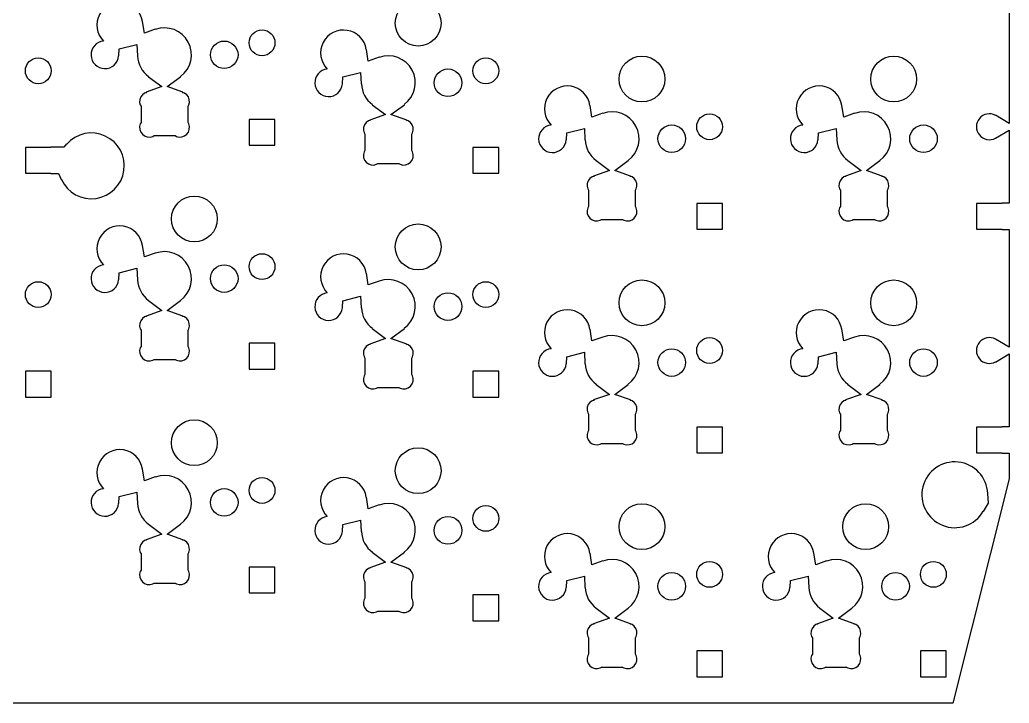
# Model space of a CAD drawing. Header units: millimetres. Extents: x 0 to 163, y 0 to 126.
# Drawn here: x 78.4 to 162.6, y 22.5 to 80.7 of the extents above; entities that cross this region are included whole.
import ezdxf

# ---------------------------------------------------------------- set-up
doc = ezdxf.new("R2010")
doc.units = ezdxf.units.MM
doc.layers.add('cut', color=7, linetype='Continuous')

msp = doc.modelspace()

# ---------------------------------------------------------------- linework, layer by layer
at = {"layer": 'cut'}
for p, q in [((162.631, 81.919), (162.631, 71.898)), ((88.861, 80.565), (88.843, 80.563)), ((89.008, 79.573), (88.861, 80.565)), ((89.934, 79.904), (89.008, 79.573)), ((89.94, 79.888), (89.934, 79.904)), ((86.865, 78.232), (88.368, 78.608)), ((88.368, 78.608), (88.416, 77.633)), ((86.816, 77.633), (86.835, 77.633)), ((86.835, 77.633), (86.865, 78.232)), ((88.416, 77.633), (88.433, 77.633)), ((107.911, 78.184), (107.893, 78.182)), ((108.058, 77.192), (107.911, 78.184)), ((108.984, 77.523), (108.058, 77.192)), ((108.99, 77.507), (108.984, 77.523)), ((89.369, 75.883), (89.359, 75.869)), ((89.359, 75.869), (90.498, 75.024)), ((90.952, 75.024), (92.091, 75.869)), ((92.091, 75.869), (92.081, 75.883)), ((105.885, 75.252), (105.915, 75.851)), ((105.915, 75.851), (107.418, 76.227)), ((107.418, 76.227), (107.466, 75.252)), ((90.498, 75.024), (89.154, 74.547)), ((92.296, 74.547), (90.952, 75.024)), ((105.866, 75.252), (105.885, 75.252)), ((107.466, 75.252), (107.483, 75.252)), ((88.696, 74.149), (88.617, 73.924)), ((88.838, 74.34), (88.696, 74.149)), ((89.029, 74.482), (88.838, 74.34)), ((89.189, 74.538), (89.029, 74.482)), ((89.154, 74.547), (89.156, 74.537)), ((89.156, 74.537), (89.189, 74.538)), ((92.261, 74.538), (92.294, 74.537)), ((92.421, 74.482), (92.261, 74.538)), ((92.294, 74.537), (92.296, 74.547)), ((92.612, 74.34), (92.421, 74.482)), ((92.754, 74.149), (92.612, 74.34)), ((92.834, 73.924), (92.754, 74.149)), ((88.617, 73.924), (88.606, 73.687)), ((88.606, 73.687), (88.664, 73.462)), ((88.664, 73.462), (88.725, 73.349)), ((88.725, 73.349), (88.725, 71.957)), ((92.725, 73.348), (92.786, 73.462)), ((92.725, 71.957), (92.725, 73.348)), ((92.786, 73.462), (92.844, 73.687)), ((92.844, 73.687), (92.834, 73.924)), ((108.419, 73.502), (108.409, 73.487)), ((108.409, 73.487), (109.548, 72.643)), ((110.002, 72.643), (111.141, 73.487)), ((111.141, 73.487), (111.131, 73.502)), ((126.961, 73.421), (126.943, 73.42)), ((127.108, 72.429), (126.961, 73.421)), ((148.392, 73.421), (148.375, 73.42)), ((148.539, 72.429), (148.392, 73.421)), ((109.548, 72.643), (108.204, 72.166)), ((111.346, 72.166), (110.002, 72.643)), ((128.034, 72.761), (127.108, 72.429)), ((128.04, 72.745), (128.034, 72.761)), ((149.465, 72.761), (148.539, 72.429)), ((149.472, 72.745), (149.465, 72.761)), ((161.474, 72.592), (161.463, 72.576)), ((162.631, 71.898), (161.474, 72.592)), ((88.664, 71.844), (88.606, 71.619)), ((88.606, 71.619), (88.617, 71.381)), ((88.725, 71.957), (88.664, 71.844)), ((92.786, 71.844), (92.725, 71.957)), ((92.844, 71.619), (92.786, 71.844)), ((92.834, 71.381), (92.844, 71.619)), ((100.125, 72.233), (97.925, 72.233)), ((97.925, 72.233), (97.925, 70.033)), ((100.125, 70.033), (100.125, 72.233)), ((107.746, 71.768), (107.667, 71.543)), ((107.888, 71.959), (107.746, 71.768)), ((108.079, 72.101), (107.888, 71.959)), ((108.239, 72.157), (108.079, 72.101)), ((108.204, 72.166), (108.206, 72.156)), ((108.206, 72.156), (108.239, 72.157)), ((111.311, 72.157), (111.344, 72.156)), ((111.471, 72.101), (111.311, 72.157)), ((111.344, 72.156), (111.346, 72.166)), ((111.662, 71.959), (111.471, 72.101)), ((111.804, 71.768), (111.662, 71.959)), ((111.884, 71.543), (111.804, 71.768)), ((88.617, 71.381), (88.696, 71.157)), ((88.696, 71.157), (88.838, 70.966)), ((88.838, 70.966), (89.029, 70.824)), ((89.029, 70.824), (89.254, 70.744)), ((89.491, 70.734), (89.716, 70.792)), ((89.716, 70.792), (89.829, 70.853)), ((89.829, 70.853), (91.621, 70.853)), ((91.621, 70.853), (91.734, 70.792)), ((91.734, 70.792), (91.959, 70.734)), ((92.197, 70.744), (92.421, 70.824)), ((92.421, 70.824), (92.612, 70.966)), ((92.612, 70.966), (92.754, 71.157)), ((92.754, 71.157), (92.834, 71.381)), ((107.667, 71.543), (107.656, 71.306)), ((107.656, 71.306), (107.714, 71.08)), ((107.714, 71.08), (107.775, 70.967)), ((107.775, 70.967), (107.775, 69.576)), ((111.775, 70.967), (111.836, 71.08)), ((111.775, 69.576), (111.775, 70.967)), ((111.836, 71.08), (111.894, 71.306)), ((111.894, 71.306), (111.884, 71.543)), ((124.935, 70.489), (124.965, 71.088)), ((124.965, 71.088), (126.468, 71.465)), ((126.468, 71.465), (126.516, 70.489)), ((146.367, 70.489), (146.396, 71.088)), ((146.396, 71.088), (147.899, 71.465)), ((147.899, 71.465), (147.947, 70.489)), ((161.474, 70.626), (162.631, 71.32)), ((162.631, 71.32), (162.631, 65.109)), ((82.387, 70.145), (82.139, 69.872)), ((82.4, 70.135), (82.387, 70.145)), ((89.254, 70.744), (89.491, 70.734)), ((91.959, 70.734), (92.197, 70.744)), ((97.925, 70.033), (100.125, 70.033)), ((124.916, 70.489), (124.935, 70.489)), ((126.516, 70.489), (126.533, 70.489)), ((146.347, 70.489), (146.367, 70.489)), ((147.947, 70.489), (147.965, 70.489)), ((161.463, 70.643), (161.474, 70.626)), ((81.055, 69.852), (78.875, 69.852)), ((78.875, 69.852), (78.875, 67.652)), ((82.139, 69.872), (81.055, 69.872)), ((81.055, 69.872), (81.055, 69.852)), ((107.714, 69.463), (107.656, 69.238)), ((107.656, 69.238), (107.667, 69)), ((107.775, 69.576), (107.714, 69.463)), ((111.836, 69.463), (111.775, 69.576)), ((111.894, 69.238), (111.836, 69.463)), ((111.884, 69), (111.894, 69.238)), ((119.175, 69.852), (116.975, 69.852)), ((116.975, 69.852), (116.975, 67.652)), ((119.175, 67.652), (119.175, 69.852)), ((107.667, 69), (107.746, 68.776)), ((107.746, 68.776), (107.888, 68.584)), ((107.888, 68.584), (108.079, 68.443)), ((108.079, 68.443), (108.304, 68.363)), ((108.304, 68.363), (108.541, 68.353)), ((108.541, 68.353), (108.766, 68.411)), ((108.766, 68.411), (108.879, 68.472)), ((108.879, 68.472), (110.671, 68.472)), ((110.671, 68.472), (110.784, 68.411)), ((110.784, 68.411), (111.009, 68.353)), ((111.009, 68.353), (111.247, 68.363)), ((111.247, 68.363), (111.471, 68.443)), ((111.471, 68.443), (111.662, 68.584)), ((111.662, 68.584), (111.804, 68.776)), ((111.804, 68.776), (111.884, 69)), ((127.469, 68.739), (127.459, 68.725)), ((127.459, 68.725), (128.598, 67.88)), ((129.052, 67.88), (130.191, 68.725)), ((130.191, 68.725), (130.181, 68.739)), ((148.9, 68.739), (148.89, 68.725)), ((148.89, 68.725), (150.029, 67.88)), ((150.484, 67.88), (151.622, 68.725)), ((151.622, 68.725), (151.613, 68.739)), ((78.875, 67.652), (81.055, 67.652)), ((81.055, 67.652), (81.055, 67.632)), ((81.055, 67.632), (81.692, 67.632)), ((81.692, 67.632), (81.937, 67.113)), ((116.975, 67.652), (119.175, 67.652)), ((127.289, 67.395), (127.129, 67.338)), ((128.598, 67.88), (127.254, 67.404)), ((127.254, 67.404), (127.256, 67.393)), ((127.256, 67.393), (127.289, 67.395)), ((130.396, 67.404), (129.052, 67.88)), ((130.361, 67.395), (130.394, 67.393)), ((130.521, 67.338), (130.361, 67.395)), ((130.394, 67.393), (130.396, 67.404)), ((148.72, 67.395), (148.56, 67.338)), ((150.029, 67.88), (148.686, 67.404)), ((148.686, 67.404), (148.688, 67.393)), ((148.688, 67.393), (148.72, 67.395)), ((151.827, 67.404), (150.484, 67.88)), ((151.793, 67.395), (151.825, 67.393)), ((151.952, 67.338), (151.793, 67.395)), ((151.825, 67.393), (151.827, 67.404)), ((81.937, 67.113), (81.953, 67.119)), ((126.717, 66.781), (126.706, 66.543)), ((126.706, 66.543), (126.764, 66.318)), ((126.796, 67.005), (126.717, 66.781)), ((126.938, 67.196), (126.796, 67.005)), ((127.129, 67.338), (126.938, 67.196)), ((130.712, 67.196), (130.521, 67.338)), ((130.854, 67.005), (130.712, 67.196)), ((130.934, 66.781), (130.854, 67.005)), ((130.886, 66.318), (130.944, 66.543)), ((130.944, 66.543), (130.934, 66.781)), ((148.148, 66.781), (148.137, 66.543)), ((148.137, 66.543), (148.195, 66.318)), ((148.228, 67.005), (148.148, 66.781)), ((148.369, 67.196), (148.228, 67.005)), ((148.56, 67.338), (148.369, 67.196)), ((152.144, 67.196), (151.952, 67.338)), ((152.285, 67.005), (152.144, 67.196)), ((152.365, 66.781), (152.285, 67.005)), ((152.317, 66.318), (152.375, 66.543)), ((152.375, 66.543), (152.365, 66.781)), ((126.764, 66.318), (126.825, 66.205)), ((126.825, 66.205), (126.825, 64.814)), ((130.825, 66.205), (130.886, 66.318)), ((130.825, 64.814), (130.825, 66.205)), ((148.195, 66.318), (148.256, 66.205)), ((148.256, 66.205), (148.256, 64.814)), ((152.256, 66.205), (152.317, 66.318)), ((152.256, 64.814), (152.256, 66.205)), ((138.225, 65.089), (136.025, 65.089)), ((136.025, 65.089), (136.025, 62.889)), ((138.225, 62.889), (138.225, 65.089)), ((159.838, 65.089), (159.838, 62.889)), ((162.018, 65.089), (159.838, 65.089)), ((162.018, 65.109), (162.018, 65.089)), ((162.631, 65.109), (162.018, 65.109)), ((126.764, 64.701), (126.706, 64.475)), ((126.706, 64.475), (126.717, 64.238)), ((126.717, 64.238), (126.796, 64.013)), ((126.825, 64.814), (126.764, 64.701)), ((130.886, 64.701), (130.825, 64.814)), ((130.854, 64.013), (130.934, 64.238)), ((130.944, 64.475), (130.886, 64.701)), ((130.934, 64.238), (130.944, 64.475)), ((148.195, 64.701), (148.137, 64.475)), ((148.137, 64.475), (148.148, 64.238)), ((148.148, 64.238), (148.228, 64.013)), ((148.256, 64.814), (148.195, 64.701)), ((152.317, 64.701), (152.256, 64.814)), ((152.285, 64.013), (152.365, 64.238)), ((152.375, 64.475), (152.317, 64.701)), ((152.365, 64.238), (152.375, 64.475)), ((126.796, 64.013), (126.938, 63.822)), ((126.938, 63.822), (127.129, 63.68)), ((127.129, 63.68), (127.354, 63.601)), ((127.354, 63.601), (127.591, 63.59)), ((127.591, 63.59), (127.816, 63.648)), ((127.816, 63.648), (127.929, 63.709)), ((127.929, 63.709), (129.721, 63.709)), ((129.721, 63.709), (129.834, 63.648)), ((129.834, 63.648), (130.059, 63.59)), ((130.059, 63.59), (130.297, 63.601)), ((130.297, 63.601), (130.521, 63.68)), ((130.521, 63.68), (130.712, 63.822)), ((130.712, 63.822), (130.854, 64.013)), ((148.228, 64.013), (148.369, 63.822)), ((148.369, 63.822), (148.56, 63.68)), ((148.56, 63.68), (148.785, 63.601)), ((148.785, 63.601), (149.023, 63.59)), ((149.023, 63.59), (149.248, 63.648)), ((149.248, 63.648), (149.361, 63.709)), ((149.361, 63.709), (151.152, 63.709)), ((151.152, 63.709), (151.265, 63.648)), ((151.265, 63.648), (151.49, 63.59)), ((151.49, 63.59), (151.728, 63.601)), ((151.728, 63.601), (151.952, 63.68)), ((151.952, 63.68), (152.144, 63.822)), ((152.144, 63.822), (152.285, 64.013)), ((136.025, 62.889), (138.225, 62.889)), ((159.838, 62.889), (162.018, 62.889)), ((162.018, 62.889), (162.018, 62.869)), ((162.018, 62.869), (162.631, 62.869)), ((162.631, 62.869), (162.631, 52.848)), ((88.861, 61.515), (88.843, 61.513)), ((89.008, 60.523), (88.861, 61.515)), ((89.934, 60.854), (89.008, 60.523)), ((89.94, 60.838), (89.934, 60.854)), ((86.835, 58.583), (86.865, 59.182)), ((86.865, 59.182), (88.368, 59.558)), ((88.368, 59.558), (88.416, 58.583)), ((107.911, 59.134), (107.893, 59.132)), ((108.058, 58.142), (107.911, 59.134)), ((86.816, 58.583), (86.835, 58.583)), ((88.416, 58.583), (88.433, 58.583)), ((108.984, 58.473), (108.058, 58.142)), ((108.99, 58.457), (108.984, 58.473)), ((89.369, 56.833), (89.359, 56.819)), ((89.359, 56.819), (90.498, 55.974)), ((90.952, 55.974), (92.091, 56.819)), ((92.091, 56.819), (92.081, 56.833)), ((105.885, 56.202), (105.915, 56.801)), ((105.915, 56.801), (107.418, 57.177)), ((107.418, 57.177), (107.466, 56.202)), ((90.498, 55.974), (89.154, 55.497)), ((92.296, 55.497), (90.952, 55.974)), ((105.866, 56.202), (105.885, 56.202)), ((107.466, 56.202), (107.483, 56.202)), ((88.617, 54.874), (88.606, 54.637)), ((88.696, 55.099), (88.617, 54.874)), ((88.838, 55.29), (88.696, 55.099)), ((89.029, 55.432), (88.838, 55.29)), ((89.189, 55.488), (89.029, 55.432)), ((89.154, 55.497), (89.156, 55.487)), ((89.156, 55.487), (89.189, 55.488)), ((92.261, 55.488), (92.294, 55.487)), ((92.421, 55.432), (92.261, 55.488)), ((92.294, 55.487), (92.296, 55.497)), ((92.612, 55.29), (92.421, 55.432)), ((92.754, 55.099), (92.612, 55.29)), ((92.834, 54.874), (92.754, 55.099)), ((92.844, 54.637), (92.834, 54.874)), ((88.606, 54.637), (88.664, 54.412)), ((88.664, 54.412), (88.725, 54.299)), ((88.725, 54.299), (88.725, 52.907)), ((92.725, 54.298), (92.786, 54.412)), ((92.725, 52.907), (92.725, 54.298)), ((92.786, 54.412), (92.844, 54.637)), ((108.419, 54.452), (108.409, 54.437)), ((108.409, 54.437), (109.548, 53.593)), ((110.002, 53.593), (111.141, 54.437)), ((111.141, 54.437), (111.131, 54.452)), ((126.961, 54.371), (126.943, 54.37)), ((127.108, 53.379), (126.961, 54.371)), ((148.392, 54.371), (148.375, 54.37)), ((148.539, 53.379), (148.392, 54.371)), ((100.125, 53.183), (97.925, 53.183)), ((97.925, 53.183), (97.925, 50.983)), ((100.125, 50.983), (100.125, 53.183)), ((108.239, 53.107), (108.079, 53.051)), ((109.548, 53.593), (108.204, 53.116)), ((108.204, 53.116), (108.206, 53.106)), ((108.206, 53.106), (108.239, 53.107)), ((111.346, 53.116), (110.002, 53.593)), ((111.311, 53.107), (111.344, 53.106)), ((111.471, 53.051), (111.311, 53.107)), ((111.344, 53.106), (111.346, 53.116)), ((128.034, 53.711), (127.108, 53.379)), ((128.04, 53.695), (128.034, 53.711)), ((149.465, 53.711), (148.539, 53.379)), ((149.472, 53.695), (149.465, 53.711)), ((161.474, 53.542), (161.463, 53.526)), ((162.631, 52.848), (161.474, 53.542)), ((88.664, 52.794), (88.606, 52.569)), ((88.606, 52.569), (88.617, 52.331)), ((88.617, 52.331), (88.696, 52.107)), ((88.725, 52.907), (88.664, 52.794)), ((92.786, 52.794), (92.725, 52.907)), ((92.754, 52.107), (92.834, 52.331)), ((92.844, 52.569), (92.786, 52.794)), ((92.834, 52.331), (92.844, 52.569)), ((107.667, 52.493), (107.656, 52.256)), ((107.656, 52.256), (107.714, 52.03)), ((107.746, 52.718), (107.667, 52.493)), ((107.888, 52.909), (107.746, 52.718)), ((108.079, 53.051), (107.888, 52.909)), ((111.662, 52.909), (111.471, 53.051)), ((111.804, 52.718), (111.662, 52.909)), ((111.884, 52.493), (111.804, 52.718)), ((111.836, 52.03), (111.894, 52.256)), ((111.894, 52.256), (111.884, 52.493)), ((124.965, 52.038), (126.468, 52.415)), ((126.468, 52.415), (126.516, 51.439)), ((146.396, 52.038), (147.899, 52.415)), ((147.899, 52.415), (147.947, 51.439)), ((161.474, 51.576), (162.631, 52.27)), ((162.631, 52.27), (162.631, 46.059)), ((88.696, 52.107), (88.838, 51.916)), ((88.838, 51.916), (89.029, 51.774)), ((89.029, 51.774), (89.254, 51.694)), ((89.254, 51.694), (89.491, 51.684)), ((89.491, 51.684), (89.716, 51.742)), ((89.716, 51.742), (89.829, 51.803)), ((89.829, 51.803), (91.621, 51.803)), ((91.621, 51.803), (91.734, 51.742)), ((91.734, 51.742), (91.959, 51.684)), ((91.959, 51.684), (92.197, 51.694)), ((92.197, 51.694), (92.421, 51.774)), ((92.421, 51.774), (92.612, 51.916)), ((92.612, 51.916), (92.754, 52.107)), ((107.714, 52.03), (107.775, 51.917)), ((107.775, 51.917), (107.775, 50.526)), ((111.775, 51.917), (111.836, 52.03)), ((111.775, 50.526), (111.775, 51.917)), ((124.916, 51.439), (124.935, 51.439)), ((124.935, 51.439), (124.965, 52.038)), ((126.516, 51.439), (126.533, 51.439)), ((146.347, 51.439), (146.367, 51.439)), ((146.367, 51.439), (146.396, 52.038)), ((147.947, 51.439), (147.965, 51.439)), ((161.463, 51.593), (161.474, 51.576)), ((81.075, 50.802), (78.875, 50.802)), ((78.875, 50.802), (78.875, 48.602)), ((81.075, 48.602), (81.075, 50.802)), ((97.925, 50.983), (100.125, 50.983)), ((119.175, 50.802), (116.975, 50.802)), ((116.975, 50.802), (116.975, 48.602)), ((119.175, 48.602), (119.175, 50.802)), ((107.714, 50.413), (107.656, 50.188)), ((107.656, 50.188), (107.667, 49.95)), ((107.667, 49.95), (107.746, 49.726)), ((107.775, 50.526), (107.714, 50.413)), ((107.746, 49.726), (107.888, 49.534)), ((111.662, 49.534), (111.804, 49.726)), ((111.836, 50.413), (111.775, 50.526)), ((111.804, 49.726), (111.884, 49.95)), ((111.894, 50.188), (111.836, 50.413)), ((111.884, 49.95), (111.894, 50.188)), ((107.888, 49.534), (108.079, 49.393)), ((108.079, 49.393), (108.304, 49.313)), ((108.304, 49.313), (108.541, 49.303)), ((108.541, 49.303), (108.766, 49.361)), ((108.766, 49.361), (108.879, 49.422)), ((108.879, 49.422), (110.671, 49.422)), ((110.671, 49.422), (110.784, 49.361)), ((110.784, 49.361), (111.009, 49.303)), ((111.009, 49.303), (111.247, 49.313)), ((111.247, 49.313), (111.471, 49.393)), ((111.471, 49.393), (111.662, 49.534)), ((127.469, 49.689), (127.459, 49.675)), ((127.459, 49.675), (128.598, 48.83)), ((129.052, 48.83), (130.191, 49.675)), ((130.191, 49.675), (130.181, 49.689)), ((148.9, 49.689), (148.89, 49.675)), ((148.89, 49.675), (150.029, 48.83)), ((150.484, 48.83), (151.622, 49.675)), ((151.622, 49.675), (151.613, 49.689)), ((78.875, 48.602), (81.075, 48.602)), ((116.975, 48.602), (119.175, 48.602)), ((126.938, 48.146), (126.796, 47.955)), ((127.129, 48.288), (126.938, 48.146)), ((127.289, 48.345), (127.129, 48.288)), ((128.598, 48.83), (127.254, 48.354)), ((127.254, 48.354), (127.256, 48.343)), ((127.256, 48.343), (127.289, 48.345)), ((130.396, 48.354), (129.052, 48.83)), ((130.361, 48.345), (130.394, 48.343)), ((130.521, 48.288), (130.361, 48.345)), ((130.394, 48.343), (130.396, 48.354)), ((130.712, 48.146), (130.521, 48.288)), ((130.854, 47.955), (130.712, 48.146)), ((148.369, 48.146), (148.228, 47.955)), ((148.56, 48.288), (148.369, 48.146)), ((148.72, 48.345), (148.56, 48.288)), ((150.029, 48.83), (148.686, 48.354)), ((148.686, 48.354), (148.688, 48.343)), ((148.688, 48.343), (148.72, 48.345)), ((151.827, 48.354), (150.484, 48.83)), ((151.793, 48.345), (151.825, 48.343)), ((151.952, 48.288), (151.793, 48.345)), ((151.825, 48.343), (151.827, 48.354)), ((152.144, 48.146), (151.952, 48.288)), ((152.285, 47.955), (152.144, 48.146)), ((126.717, 47.731), (126.706, 47.493)), ((126.706, 47.493), (126.764, 47.268)), ((126.796, 47.955), (126.717, 47.731)), ((126.764, 47.268), (126.825, 47.155)), ((130.825, 47.155), (130.886, 47.268)), ((130.934, 47.731), (130.854, 47.955)), ((130.886, 47.268), (130.944, 47.493)), ((130.944, 47.493), (130.934, 47.731)), ((148.148, 47.731), (148.137, 47.493)), ((148.137, 47.493), (148.195, 47.268)), ((148.228, 47.955), (148.148, 47.731)), ((148.195, 47.268), (148.256, 47.155)), ((152.256, 47.155), (152.317, 47.268)), ((152.365, 47.731), (152.285, 47.955)), ((152.317, 47.268), (152.375, 47.493)), ((152.375, 47.493), (152.365, 47.731)), ((126.825, 47.155), (126.825, 45.764)), ((130.825, 45.764), (130.825, 47.155)), ((148.256, 47.155), (148.256, 45.764)), ((152.256, 45.764), (152.256, 47.155)), ((126.764, 45.651), (126.706, 45.425)), ((126.825, 45.764), (126.764, 45.651)), ((130.886, 45.651), (130.825, 45.764)), ((130.944, 45.425), (130.886, 45.651)), ((138.225, 46.039), (136.025, 46.039)), ((136.025, 46.039), (136.025, 43.839)), ((138.225, 43.839), (138.225, 46.039)), ((148.195, 45.651), (148.137, 45.425)), ((148.256, 45.764), (148.195, 45.651)), ((152.317, 45.651), (152.256, 45.764)), ((152.375, 45.425), (152.317, 45.651)), ((159.838, 46.039), (159.838, 43.839)), ((162.018, 46.039), (159.838, 46.039)), ((162.018, 46.059), (162.018, 46.039)), ((162.631, 46.059), (162.018, 46.059)), ((126.706, 45.425), (126.717, 45.188)), ((126.717, 45.188), (126.796, 44.963)), ((126.796, 44.963), (126.938, 44.772)), ((126.938, 44.772), (127.129, 44.63)), ((127.816, 44.598), (127.929, 44.659)), ((127.929, 44.659), (129.721, 44.659)), ((129.721, 44.659), (129.834, 44.598)), ((130.521, 44.63), (130.712, 44.772)), ((130.712, 44.772), (130.854, 44.963)), ((130.854, 44.963), (130.934, 45.188)), ((130.934, 45.188), (130.944, 45.425)), ((148.137, 45.425), (148.148, 45.188)), ((148.148, 45.188), (148.228, 44.963)), ((148.228, 44.963), (148.369, 44.772)), ((148.369, 44.772), (148.56, 44.63)), ((149.248, 44.598), (149.361, 44.659)), ((149.361, 44.659), (151.152, 44.659)), ((151.152, 44.659), (151.265, 44.598)), ((151.952, 44.63), (152.144, 44.772)), ((152.144, 44.772), (152.285, 44.963)), ((152.285, 44.963), (152.365, 45.188)), ((152.365, 45.188), (152.375, 45.425)), ((127.129, 44.63), (127.354, 44.551)), ((127.354, 44.551), (127.591, 44.54)), ((127.591, 44.54), (127.816, 44.598)), ((129.834, 44.598), (130.059, 44.54)), ((130.059, 44.54), (130.297, 44.551)), ((130.297, 44.551), (130.521, 44.63)), ((136.025, 43.839), (138.225, 43.839)), ((148.56, 44.63), (148.785, 44.551)), ((148.785, 44.551), (149.023, 44.54)), ((149.023, 44.54), (149.248, 44.598)), ((151.265, 44.598), (151.49, 44.54)), ((151.49, 44.54), (151.728, 44.551)), ((151.728, 44.551), (151.952, 44.63)), ((159.838, 43.839), (162.018, 43.839)), ((162.018, 43.839), (162.018, 43.819)), ((162.018, 43.819), (162.631, 43.819)), ((162.631, 43.819), (162.631, 41.639)), ((88.861, 42.465), (88.843, 42.463)), ((89.008, 41.473), (88.861, 42.465)), ((89.934, 41.804), (89.008, 41.473)), ((89.94, 41.788), (89.934, 41.804)), ((162.631, 41.639), (157.824, 22.54)), ((86.865, 40.132), (88.368, 40.508)), ((88.368, 40.508), (88.416, 39.533)), ((86.835, 39.533), (86.865, 40.132)), ((107.911, 40.084), (107.893, 40.082)), ((108.058, 39.092), (107.911, 40.084)), ((160.815, 40.382), (160.798, 40.382)), ((160.855, 39.567), (160.815, 40.382)), ((86.816, 39.533), (86.835, 39.533)), ((88.416, 39.533), (88.433, 39.533)), ((108.984, 39.423), (108.058, 39.092)), ((108.99, 39.407), (108.984, 39.423)), ((160.421, 38.875), (160.436, 38.867)), ((160.436, 38.867), (160.855, 39.567)), ((105.915, 37.751), (107.418, 38.127)), ((107.418, 38.127), (107.466, 37.152)), ((89.369, 37.783), (89.359, 37.769)), ((89.359, 37.769), (90.498, 36.924)), ((90.952, 36.924), (92.091, 37.769)), ((92.091, 37.769), (92.081, 37.783)), ((105.866, 37.152), (105.885, 37.152)), ((105.885, 37.152), (105.915, 37.751)), ((107.466, 37.152), (107.483, 37.152)), ((88.838, 36.24), (88.696, 36.049)), ((89.029, 36.382), (88.838, 36.24)), ((89.189, 36.438), (89.029, 36.382)), ((90.498, 36.924), (89.154, 36.447)), ((89.154, 36.447), (89.156, 36.437)), ((89.156, 36.437), (89.189, 36.438)), ((92.296, 36.447), (90.952, 36.924)), ((92.261, 36.438), (92.294, 36.437)), ((92.421, 36.382), (92.261, 36.438)), ((92.294, 36.437), (92.296, 36.447)), ((92.612, 36.24), (92.421, 36.382)), ((92.754, 36.049), (92.612, 36.24)), ((88.617, 35.824), (88.606, 35.587)), ((88.606, 35.587), (88.664, 35.362)), ((88.696, 36.049), (88.617, 35.824)), ((92.834, 35.824), (92.754, 36.049)), ((92.786, 35.362), (92.844, 35.587)), ((92.844, 35.587), (92.834, 35.824)), ((108.419, 35.402), (108.409, 35.387)), ((108.409, 35.387), (109.548, 34.543)), ((110.002, 34.543), (111.141, 35.387)), ((111.141, 35.387), (111.131, 35.402)), ((88.664, 35.362), (88.725, 35.249)), ((88.725, 35.249), (88.725, 33.857)), ((92.725, 35.248), (92.786, 35.362)), ((92.725, 33.857), (92.725, 35.248)), ((109.548, 34.543), (108.204, 34.066)), ((111.346, 34.066), (110.002, 34.543)), ((126.961, 35.321), (126.943, 35.32)), ((127.108, 34.329), (126.961, 35.321)), ((128.034, 34.661), (127.108, 34.329)), ((128.04, 34.645), (128.034, 34.661)), ((146.011, 35.321), (145.993, 35.32)), ((146.158, 34.329), (146.011, 35.321)), ((147.084, 34.661), (146.158, 34.329)), ((147.09, 34.645), (147.084, 34.661)), ((88.664, 33.744), (88.606, 33.519)), ((88.725, 33.857), (88.664, 33.744)), ((92.786, 33.744), (92.725, 33.857)), ((92.844, 33.519), (92.786, 33.744)), ((100.125, 34.133), (97.925, 34.133)), ((97.925, 34.133), (97.925, 31.933)), ((100.125, 31.933), (100.125, 34.133)), ((107.888, 33.859), (107.746, 33.668)), ((108.079, 34.001), (107.888, 33.859)), ((108.239, 34.057), (108.079, 34.001)), ((108.204, 34.066), (108.206, 34.056)), ((108.206, 34.056), (108.239, 34.057)), ((111.311, 34.057), (111.344, 34.056)), ((111.471, 34.001), (111.311, 34.057)), ((111.344, 34.056), (111.346, 34.066)), ((111.662, 33.859), (111.471, 34.001)), ((111.804, 33.668), (111.662, 33.859)), ((88.606, 33.519), (88.617, 33.281)), ((88.617, 33.281), (88.696, 33.057)), ((88.696, 33.057), (88.838, 32.866)), ((88.838, 32.866), (89.029, 32.724)), ((92.421, 32.724), (92.612, 32.866)), ((92.612, 32.866), (92.754, 33.057)), ((92.754, 33.057), (92.834, 33.281)), ((92.834, 33.281), (92.844, 33.519)), ((107.667, 33.443), (107.656, 33.206)), ((107.656, 33.206), (107.714, 32.98)), ((107.746, 33.668), (107.667, 33.443)), ((107.714, 32.98), (107.775, 32.867)), ((107.775, 32.867), (107.775, 31.476)), ((111.775, 32.867), (111.836, 32.98)), ((111.775, 31.476), (111.775, 32.867)), ((111.884, 33.443), (111.804, 33.668)), ((111.836, 32.98), (111.894, 33.206)), ((111.894, 33.206), (111.884, 33.443)), ((124.935, 32.389), (124.965, 32.988)), ((124.965, 32.988), (126.468, 33.365)), ((126.468, 33.365), (126.516, 32.389)), ((143.985, 32.389), (144.015, 32.988)), ((144.015, 32.988), (145.518, 33.365)), ((145.518, 33.365), (145.566, 32.389)), ((89.029, 32.724), (89.254, 32.644)), ((89.254, 32.644), (89.491, 32.634)), ((89.491, 32.634), (89.716, 32.692)), ((89.716, 32.692), (89.829, 32.753)), ((89.829, 32.753), (91.621, 32.753)), ((91.621, 32.753), (91.734, 32.692)), ((91.734, 32.692), (91.959, 32.634)), ((91.959, 32.634), (92.197, 32.644)), ((92.197, 32.644), (92.421, 32.724)), ((124.916, 32.389), (124.935, 32.389)), ((126.516, 32.389), (126.533, 32.389)), ((143.966, 32.389), (143.985, 32.389)), ((145.566, 32.389), (145.583, 32.389)), ((97.925, 31.933), (100.125, 31.933)), ((107.714, 31.363), (107.656, 31.138)), ((107.775, 31.476), (107.714, 31.363)), ((111.836, 31.363), (111.775, 31.476)), ((111.894, 31.138), (111.836, 31.363)), ((119.175, 31.752), (116.975, 31.752)), ((116.975, 31.752), (116.975, 29.552)), ((119.175, 29.552), (119.175, 31.752)), ((107.656, 31.138), (107.667, 30.9)), ((107.667, 30.9), (107.746, 30.676)), ((107.746, 30.676), (107.888, 30.484)), ((107.888, 30.484), (108.079, 30.343)), ((108.079, 30.343), (108.304, 30.263)), ((108.766, 30.311), (108.879, 30.372)), ((108.879, 30.372), (110.671, 30.372)), ((110.671, 30.372), (110.784, 30.311)), ((111.247, 30.263), (111.471, 30.343)), ((111.471, 30.343), (111.662, 30.484)), ((111.662, 30.484), (111.804, 30.676)), ((111.804, 30.676), (111.884, 30.9)), ((111.884, 30.9), (111.894, 31.138)), ((127.469, 30.639), (127.459, 30.625)), ((127.459, 30.625), (128.598, 29.78)), ((129.052, 29.78), (130.191, 30.625)), ((130.191, 30.625), (130.181, 30.639)), ((146.519, 30.639), (146.509, 30.625)), ((146.509, 30.625), (147.648, 29.78)), ((148.102, 29.78), (149.241, 30.625)), ((149.241, 30.625), (149.231, 30.639)), ((108.304, 30.263), (108.541, 30.253)), ((108.541, 30.253), (108.766, 30.311)), ((110.784, 30.311), (111.009, 30.253)), ((111.009, 30.253), (111.247, 30.263)), ((116.975, 29.552), (119.175, 29.552)), ((128.598, 29.78), (127.254, 29.304)), ((130.396, 29.304), (129.052, 29.78)), ((147.648, 29.78), (146.304, 29.304)), ((149.446, 29.304), (148.102, 29.78)), ((126.717, 28.681), (126.706, 28.443)), ((126.796, 28.905), (126.717, 28.681)), ((126.938, 29.096), (126.796, 28.905)), ((127.129, 29.238), (126.938, 29.096)), ((127.289, 29.295), (127.129, 29.238)), ((127.254, 29.304), (127.256, 29.293)), ((127.256, 29.293), (127.289, 29.295)), ((130.361, 29.295), (130.394, 29.293)), ((130.521, 29.238), (130.361, 29.295)), ((130.394, 29.293), (130.396, 29.304)), ((130.712, 29.096), (130.521, 29.238)), ((130.854, 28.905), (130.712, 29.096)), ((130.934, 28.681), (130.854, 28.905)), ((130.944, 28.443), (130.934, 28.681)), ((145.767, 28.681), (145.756, 28.443)), ((145.846, 28.905), (145.767, 28.681)), ((145.988, 29.096), (145.846, 28.905)), ((146.179, 29.238), (145.988, 29.096)), ((146.339, 29.295), (146.179, 29.238)), ((146.304, 29.304), (146.306, 29.293)), ((146.306, 29.293), (146.339, 29.295)), ((149.411, 29.295), (149.444, 29.293)), ((149.571, 29.238), (149.411, 29.295)), ((149.444, 29.293), (149.446, 29.304)), ((149.762, 29.096), (149.571, 29.238)), ((149.904, 28.905), (149.762, 29.096)), ((149.984, 28.681), (149.904, 28.905)), ((149.994, 28.443), (149.984, 28.681)), ((126.706, 28.443), (126.764, 28.218)), ((126.764, 28.218), (126.825, 28.105)), ((126.825, 28.105), (126.825, 26.714)), ((130.825, 28.105), (130.886, 28.218)), ((130.825, 26.714), (130.825, 28.105)), ((130.886, 28.218), (130.944, 28.443)), ((145.756, 28.443), (145.814, 28.218)), ((145.814, 28.218), (145.875, 28.105)), ((145.875, 28.105), (145.875, 26.714)), ((149.875, 28.105), (149.936, 28.218)), ((149.875, 26.714), (149.875, 28.105)), ((149.936, 28.218), (149.994, 28.443)), ((138.225, 26.989), (136.025, 26.989)), ((136.025, 26.989), (136.025, 24.789)), ((138.225, 24.789), (138.225, 26.989)), ((157.275, 26.989), (155.075, 26.989)), ((155.075, 26.989), (155.075, 24.789)), ((157.275, 24.789), (157.275, 26.989)), ((126.764, 26.601), (126.706, 26.375)), ((126.706, 26.375), (126.717, 26.138)), ((126.717, 26.138), (126.796, 25.913)), ((126.825, 26.714), (126.764, 26.601)), ((130.886, 26.601), (130.825, 26.714)), ((130.854, 25.913), (130.934, 26.138)), ((130.944, 26.375), (130.886, 26.601)), ((130.934, 26.138), (130.944, 26.375)), ((145.814, 26.601), (145.756, 26.375)), ((145.756, 26.375), (145.767, 26.138)), ((145.767, 26.138), (145.846, 25.913)), ((145.875, 26.714), (145.814, 26.601)), ((149.936, 26.601), (149.875, 26.714)), ((149.904, 25.913), (149.984, 26.138)), ((149.994, 26.375), (149.936, 26.601)), ((149.984, 26.138), (149.994, 26.375)), ((126.796, 25.913), (126.938, 25.722)), ((126.938, 25.722), (127.129, 25.58)), ((127.129, 25.58), (127.354, 25.501)), ((127.354, 25.501), (127.591, 25.49)), ((127.591, 25.49), (127.816, 25.548)), ((127.816, 25.548), (127.929, 25.609)), ((127.929, 25.609), (129.721, 25.609)), ((129.721, 25.609), (129.834, 25.548)), ((129.834, 25.548), (130.059, 25.49)), ((130.059, 25.49), (130.297, 25.501)), ((130.297, 25.501), (130.521, 25.58)), ((130.521, 25.58), (130.712, 25.722)), ((130.712, 25.722), (130.854, 25.913)), ((145.846, 25.913), (145.988, 25.722)), ((145.988, 25.722), (146.179, 25.58)), ((146.179, 25.58), (146.404, 25.501)), ((146.404, 25.501), (146.641, 25.49)), ((146.641, 25.49), (146.866, 25.548)), ((146.866, 25.548), (146.979, 25.609)), ((146.979, 25.609), (148.771, 25.609)), ((148.771, 25.609), (148.884, 25.548)), ((148.884, 25.548), (149.109, 25.49)), ((149.109, 25.49), (149.347, 25.501)), ((149.347, 25.501), (149.571, 25.58)), ((149.571, 25.58), (149.762, 25.722)), ((149.762, 25.722), (149.904, 25.913)), ((136.025, 24.789), (138.225, 24.789)), ((155.075, 24.789), (157.275, 24.789)), ((157.824, 22.54), (69.495, 22.54))]:
    msp.add_line(p, q, dxfattribs=at)
for centre, radius in [((112.315, 80.432), 1.95), ((99.025, 78.753), 1.1), ((95.805, 77.733), 1.175), ((131.365, 75.669), 1.95), ((152.796, 75.669), 1.95), ((79.975, 76.372), 1.1), ((118.075, 76.372), 1.1), ((114.855, 75.352), 1.175), ((137.125, 71.609), 1.1), ((133.905, 70.589), 1.175), ((155.336, 70.589), 1.175), ((93.265, 63.763), 1.95), ((112.315, 61.382), 1.95), ((99.025, 59.703), 1.1), ((95.805, 58.683), 1.175), ((79.975, 57.322), 1.1), ((118.075, 57.322), 1.1), ((131.365, 56.619), 1.95), ((152.796, 56.619), 1.95), ((114.855, 56.302), 1.175), ((137.125, 52.559), 1.1), ((133.905, 51.539), 1.175), ((155.336, 51.539), 1.175), ((93.265, 44.713), 1.95), ((112.315, 42.332), 1.95), ((99.025, 40.653), 1.1), ((95.805, 39.633), 1.175), ((118.075, 38.272), 1.1), ((131.365, 37.569), 1.95), ((150.415, 37.569), 1.95), ((114.855, 37.252), 1.175), ((137.125, 33.509), 1.1), ((156.175, 33.509), 1.1), ((133.905, 32.489), 1.175), ((152.955, 32.489), 1.175)]:
    msp.add_circle(centre, radius, dxfattribs=at)
for centre, radius, start, end in [((86.915, 80.273), 1.95, 8.56453, 224.66713), ((90.725, 77.733), 2.294, -53.75146, 110.00146), ((105.965, 77.892), 1.95, 8.56453, 224.66713), ((85.645, 77.733), 1.175, 95.70711, 355.11786), ((90.725, 77.733), 2.294, -177.50146, -126.24854), ((109.775, 75.352), 2.294, -53.75146, 110.00146), ((104.695, 75.352), 1.175, 95.70711, 355.11786), ((109.775, 75.352), 2.294, -177.50146, -126.24854), ((125.015, 73.129), 1.95, 8.56453, 224.66713), ((146.446, 73.129), 1.95, 8.56453, 224.66713), ((128.825, 70.589), 2.294, -53.75146, 110.00146), ((150.256, 70.589), 2.294, -53.75146, 110.00146), ((160.938, 71.609), 1.1, 61.46591, 298.53409), ((123.745, 70.589), 1.175, 95.70711, 355.11786), ((145.176, 70.589), 1.175, 95.70711, 355.11786), ((84.5, 68.282), 2.8, -155.45329, 138.57829), ((128.825, 70.589), 2.294, -177.50146, -126.24854), ((150.256, 70.589), 2.294, -177.50146, -126.24854), ((86.915, 61.223), 1.95, 8.56453, 224.66713), ((90.725, 58.683), 2.294, -53.75146, 110.00146), ((105.965, 58.842), 1.95, 8.56453, 224.66713), ((85.645, 58.683), 1.175, 95.70711, 355.11786), ((90.725, 58.683), 2.294, -177.50146, -126.24854), ((109.775, 56.302), 2.294, -53.75146, 110.00146), ((104.695, 56.302), 1.175, 95.70711, 355.11786), ((109.775, 56.302), 2.294, -177.50146, -126.24854), ((125.015, 54.079), 1.95, 8.56453, 224.66713), ((146.446, 54.079), 1.95, 8.56453, 224.66713), ((128.825, 51.539), 2.294, -53.75146, 110.00146), ((150.256, 51.539), 2.294, -53.75146, 110.00146), ((160.938, 52.559), 1.1, 61.46591, 298.53409), ((123.745, 51.539), 1.175, 95.70711, 355.11786), ((145.176, 51.539), 1.175, 95.70711, 355.11786), ((128.825, 51.539), 2.294, -177.50146, -126.24854), ((150.256, 51.539), 2.294, -177.50146, -126.24854), ((86.915, 42.173), 1.95, 8.56453, 224.66713), ((158, 40.282), 2.8, 2.04671, 329.82829), ((90.725, 39.633), 2.294, -53.75146, 110.00146), ((105.965, 39.792), 1.95, 8.56453, 224.66713), ((85.645, 39.633), 1.175, 95.70711, 355.11786), ((90.725, 39.633), 2.294, -177.50146, -126.24854), ((109.775, 37.252), 2.294, -53.75146, 110.00146), ((104.695, 37.252), 1.175, 95.70711, 355.11786), ((109.775, 37.252), 2.294, -177.50146, -126.24854), ((125.015, 35.029), 1.95, 8.56453, 224.66713), ((144.065, 35.029), 1.95, 8.56453, 224.66713), ((128.825, 32.489), 2.294, -53.75146, 110.00146), ((147.875, 32.489), 2.294, -53.75146, 110.00146), ((123.745, 32.489), 1.175, 95.70711, 355.11786), ((142.795, 32.489), 1.175, 95.70711, 355.11786), ((128.825, 32.489), 2.294, -177.50146, -126.24854), ((147.875, 32.489), 2.294, -177.50146, -126.24854)]:
    msp.add_arc(centre, radius, start, end, dxfattribs=at)

doc.saveas('drawing.dxf')
